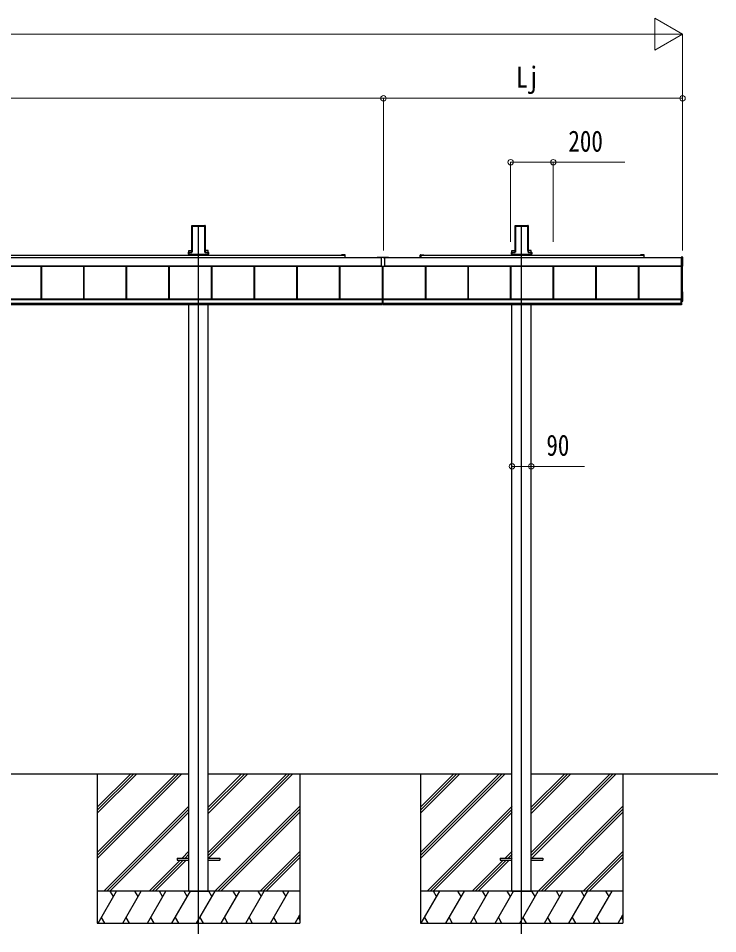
# Model space of a CAD drawing. Units: millimetres, scale not verified. Extents: x -12615 to 12615, y -8910 to 8910.
# Drawn here: x -773 to 2508, y -5305 to -1012 of the extents above; entities that cross this region are included whole.
import ezdxf
from ezdxf.enums import TextEntityAlignment as Align

# ---------------------------------------------------------------- set-up
doc = ezdxf.new("R2010")
doc.units = ezdxf.units.MM
doc.header["$LTSCALE"] = 50
for name, color, linetype in [('0-3_YKK_12', 2, 'Continuous'), ('0-4_YKK_13', 4, 'Continuous'), ('0-5_YKK_A1', 4, 'Continuous')]:
    doc.layers.add(name, color=color, linetype=linetype)
doc.layers.add('0-6_YKK_D', color=6, linetype='Continuous', lineweight=18)
doc.styles.add('ＭＳ ゴシック', font='')
doc.styles.get('ＭＳ ゴシック').set_extended_font_data('MS Gothic')

msp = doc.modelspace()

# ---------------------------------------------------------------- linework, layer by layer
at = {"layer": '0-3_YKK_12'}
for p, q in [((72.14, -5305), (72.14, -1984.97)), ((1588.14, -5305), (1588.14, -1984.97))]:
    msp.add_line(p, q, dxfattribs=at)
at = {"layer": '0-4_YKK_13'}
for p, q in [((910.14, -2131.99), (910.14, -2133.99)), ((910.14, -2131.99), (963.14, -2131.99)), ((910.14, -2133.99), (929.14, -2133.99)), ((929.14, -2133.99), (929.14, -2176.99)), ((944.14, -2133.99), (944.14, -2176.99)), ((944.14, -2133.99), (963.14, -2133.99)), ((963.14, -2133.99), (963.14, -2131.99)), ((944.14, -2176.99), (929.14, -2176.99))]:
    msp.add_line(p, q, dxfattribs=at)
at = {"layer": '0-5_YKK_A1'}
for p, q in [((40.89, -1990.32), (40.89, -2106.99)), ((41.25, -1984.47), (40.9, -1989.96)), ((41.69, -1984.93), (41.25, -1984.47)), ((41.75, -1984), (43.79, -1984)), ((41.75, -1984), (42.19, -1984.46)), ((41.77, -2100.94), (41.77, -1985.81)), ((42.27, -1985.49), (42.27, -2100.62)), ((44.1, -1984.33), (43.79, -1984)), ((44.1, -1984.33), (100.18, -1984.33)), ((44.64, -1987.47), (99.64, -1987.47)), ((44.64, -2108.82), (44.64, -1987.47)), ((100.18, -1984.33), (100.49, -1984)), ((100.49, -1984), (102.53, -1984)), ((102.02, -2100.62), (102.02, -1985.49)), ((102.09, -1984.46), (102.53, -1984)), ((102.51, -1985.81), (102.51, -2100.94)), ((103.03, -1984.47), (102.59, -1984.93)), ((103.03, -1984.47), (103.38, -1989.96)), ((103.39, -1990.32), (103.39, -2106.99)), ((1556.89, -1990.32), (1556.89, -2106.99)), ((1557.25, -1984.47), (1556.9, -1989.96)), ((1557.69, -1984.93), (1557.25, -1984.47)), ((1557.75, -1984), (1559.79, -1984)), ((1557.75, -1984), (1558.19, -1984.46)), ((1557.77, -2100.94), (1557.77, -1985.81)), ((1558.27, -1985.49), (1558.27, -2100.62)), ((1560.1, -1984.33), (1559.79, -1984)), ((1560.1, -1984.33), (1616.18, -1984.33)), ((1560.64, -1987.47), (1615.64, -1987.47)), ((1560.64, -2108.82), (1560.64, -1987.47)), ((1616.18, -1984.33), (1616.49, -1984)), ((1616.49, -1984), (1618.53, -1984)), ((1618.02, -2100.62), (1618.02, -1985.49)), ((1618.09, -1984.46), (1618.53, -1984)), ((1618.51, -1985.81), (1618.51, -2100.94)), ((1619.03, -1984.47), (1618.59, -1984.93)), ((1619.03, -1984.47), (1619.38, -1989.96)), ((1619.39, -1990.32), (1619.39, -2106.99)), ((26.94, -2100.56), (40.89, -2100.56)), ((26.94, -2109.89), (26.94, -2100.56)), ((117.34, -2100.56), (103.39, -2100.56)), ((117.34, -2109.89), (117.34, -2100.56)), ((1542.94, -2100.56), (1556.89, -2100.56)), ((1542.94, -2109.89), (1542.94, -2100.56)), ((1633.34, -2100.56), (1619.39, -2100.56)), ((1633.34, -2109.89), (1633.34, -2100.56)), ((-4063.36, -2133.88), (910.14, -2133.88)), ((-3887.86, -2123.91), (744.39, -2123.91)), ((24.27, -2117.74), (24.27, -2118.24)), ((24.27, -2118.24), (24.74, -2118.24)), ((24.74, -2117.74), (24.74, -2110.86)), ((26.73, -2117.74), (24.74, -2117.74)), ((24.74, -2117.74), (24.74, -2118.24)), ((26.73, -2118.24), (24.74, -2118.24)), ((24.77, -2109.89), (39.78, -2109.89)), ((26.73, -2110.94), (26.73, -2117.74)), ((40.31, -2110.94), (26.73, -2110.94)), ((26.73, -2117.74), (117.55, -2117.74)), ((26.73, -2118.24), (117.55, -2118.24)), ((26.74, -2117.74), (26.74, -2118.24)), ((26.94, -2123.91), (26.94, -2118.24)), ((27.14, -2118.24), (27.14, -2123.91)), ((28.14, -2117.9), (116.14, -2117.9)), ((40.88, -2107.34), (40.78, -2108.96)), ((41.3, -2109.51), (41.68, -2103.41)), ((42.18, -2103.44), (41.8, -2109.54)), ((102.48, -2109.54), (102.1, -2103.44)), ((102.6, -2103.41), (102.98, -2109.51)), ((103.4, -2107.34), (103.5, -2108.96)), ((103.98, -2110.44), (117.55, -2110.44)), ((117.55, -2110.94), (103.98, -2110.94)), ((104.5, -2109.89), (119.51, -2109.89)), ((117.14, -2118.24), (117.14, -2123.91)), ((117.34, -2123.91), (117.34, -2118.24)), ((117.55, -2110.44), (117.55, -2110.94)), ((117.55, -2117.74), (117.55, -2110.94)), ((119.55, -2117.74), (117.55, -2117.74)), ((117.55, -2117.74), (117.55, -2118.24)), ((119.55, -2118.24), (117.55, -2118.24)), ((119.55, -2110.86), (119.55, -2117.74)), ((119.55, -2117.74), (119.55, -2118.24)), ((120.01, -2118.24), (119.55, -2118.24)), ((120.01, -2117.74), (120.01, -2118.24)), ((749.68, -2121.41), (744.39, -2121.41)), ((744.39, -2123.91), (757.84, -2123.91)), ((758.14, -2121.41), (750.6, -2121.41)), ((758.14, -2124.21), (758.14, -2133.88)), ((760.64, -2133.88), (760.64, -2123.91)), ((937.94, -2133.88), (2336.64, -2133.88)), ((1112.64, -2133.88), (1112.64, -2123.91)), ((1115.14, -2121.41), (1122.68, -2121.41)), ((1115.14, -2123.91), (2160.84, -2123.91)), ((1115.14, -2124.21), (1115.14, -2133.88)), ((1128.89, -2123.91), (1115.44, -2123.91)), ((1123.6, -2121.41), (1128.89, -2121.41)), ((1540.27, -2117.74), (1540.27, -2118.24)), ((1540.27, -2118.24), (1540.74, -2118.24)), ((1540.74, -2117.74), (1540.74, -2110.86)), ((1542.73, -2117.74), (1540.74, -2117.74)), ((1540.74, -2117.74), (1540.74, -2118.24)), ((1542.73, -2118.24), (1540.74, -2118.24)), ((1540.77, -2109.89), (1555.78, -2109.89)), ((1542.73, -2110.94), (1542.73, -2117.74)), ((1556.31, -2110.94), (1542.73, -2110.94)), ((1542.73, -2117.74), (1633.55, -2117.74)), ((1542.73, -2118.24), (1633.55, -2118.24)), ((1542.74, -2117.74), (1542.74, -2118.24)), ((1542.94, -2123.91), (1542.94, -2118.24)), ((1543.14, -2118.24), (1543.14, -2123.91)), ((1544.14, -2117.9), (1632.14, -2117.9)), ((1556.88, -2107.34), (1556.78, -2108.96)), ((1557.3, -2109.51), (1557.68, -2103.41)), ((1558.18, -2103.44), (1557.8, -2109.54)), ((1618.48, -2109.54), (1618.1, -2103.44)), ((1618.6, -2103.41), (1618.98, -2109.51)), ((1619.4, -2107.34), (1619.5, -2108.96)), ((1619.98, -2110.44), (1633.55, -2110.44)), ((1633.55, -2110.94), (1619.98, -2110.94)), ((1620.5, -2109.89), (1635.51, -2109.89)), ((1633.14, -2118.24), (1633.14, -2123.91)), ((1633.34, -2123.91), (1633.34, -2118.24)), ((1633.55, -2110.44), (1633.55, -2110.94)), ((1633.55, -2117.74), (1633.55, -2110.94)), ((1635.55, -2117.74), (1633.55, -2117.74)), ((1633.55, -2117.74), (1633.55, -2118.24)), ((1635.55, -2118.24), (1633.55, -2118.24)), ((1635.55, -2110.86), (1635.55, -2117.74)), ((1635.55, -2117.74), (1635.55, -2118.24)), ((1636.01, -2118.24), (1635.55, -2118.24)), ((1636.01, -2117.74), (1636.01, -2118.24)), ((2152.68, -2121.41), (2147.39, -2121.41)), ((2147.39, -2123.91), (2160.84, -2123.91)), ((2161.14, -2121.41), (2153.6, -2121.41)), ((2161.14, -2124.21), (2161.14, -2133.88)), ((2163.64, -2133.88), (2163.64, -2123.91)), ((2344.64, -2174.33), (2344.64, -2133.3)), ((-4063.36, -2173.83), (929.14, -2173.83)), ((-4063.36, -2174.07), (929.14, -2174.07)), ((-666.36, -2327.7), (-666.36, -2174.07)), ((-663.76, -2327.7), (-663.76, -2174.07)), ((-663.36, -2327.7), (-663.36, -2174.07)), ((-466.36, -2327.7), (-466.36, -2174.07)), ((-463.76, -2327.7), (-463.76, -2174.07)), ((-463.36, -2327.7), (-463.36, -2174.07)), ((-266.36, -2327.7), (-266.36, -2174.07)), ((-263.76, -2327.7), (-263.76, -2174.07)), ((-263.36, -2327.7), (-263.36, -2174.07)), ((-66.36, -2327.7), (-66.36, -2174.07)), ((-63.76, -2327.7), (-63.76, -2174.07)), ((-63.36, -2327.7), (-63.36, -2174.07)), ((133.64, -2327.7), (133.64, -2174.07)), ((136.24, -2327.7), (136.24, -2174.07)), ((136.64, -2327.7), (136.64, -2174.07)), ((333.64, -2327.7), (333.64, -2174.07)), ((336.24, -2327.7), (336.24, -2174.07)), ((336.64, -2327.7), (336.64, -2174.07)), ((533.64, -2327.7), (533.64, -2174.07)), ((536.24, -2327.7), (536.24, -2174.07)), ((536.64, -2327.7), (536.64, -2174.07)), ((733.64, -2327.7), (733.64, -2174.07)), ((736.24, -2327.7), (736.24, -2174.07)), ((736.64, -2327.7), (736.64, -2174.07)), ((935.14, -2354.97), (935.14, -2176.99)), ((935.34, -2354.97), (935.34, -2176.99)), ((937.94, -2354.97), (937.94, -2176.99)), ((938.14, -2354.97), (938.14, -2176.99)), ((944.14, -2173.83), (2336.64, -2173.83)), ((944.14, -2174.07), (2336.64, -2174.07)), ((1136.64, -2327.7), (1136.64, -2174.07)), ((1137.04, -2327.7), (1137.04, -2174.07)), ((1139.64, -2327.7), (1139.64, -2174.07)), ((1336.64, -2327.7), (1336.64, -2174.07)), ((1339.24, -2327.7), (1339.24, -2174.07)), ((1339.64, -2327.7), (1339.64, -2174.07)), ((1536.64, -2327.7), (1536.64, -2174.07)), ((1539.24, -2327.7), (1539.24, -2174.07)), ((1539.64, -2327.7), (1539.64, -2174.07)), ((1736.64, -2327.7), (1736.64, -2174.07)), ((1739.24, -2327.7), (1739.24, -2174.07)), ((1739.64, -2327.7), (1739.64, -2174.07)), ((1936.64, -2327.7), (1936.64, -2174.07)), ((1939.24, -2327.7), (1939.24, -2174.07)), ((1939.64, -2327.7), (1939.64, -2174.07)), ((2136.64, -2327.7), (2136.64, -2174.07)), ((2139.24, -2327.7), (2139.24, -2174.07)), ((2139.64, -2327.7), (2139.64, -2174.07)), ((2336.64, -2175.1), (2336.64, -2175.6)), ((2336.64, -2175.6), (2344.17, -2175.14)), ((2338.14, -2354.97), (2338.14, -2175.51)), ((2343.14, -2336.94), (2343.14, -2175.2)), ((2344.17, -2295.8), (2343.14, -2295.73)), ((2344.64, -2337.32), (2344.64, -2296.29)), ((-4061.36, -2327.7), (935.34, -2327.7)), ((-4061.36, -2329.71), (935.34, -2329.71)), ((-4061.36, -2331.51), (935.34, -2331.51)), ((-4061.36, -2331.51), (935.34, -2331.51)), ((-4061.36, -2348.48), (935.34, -2348.48)), ((-4061.36, -2354.97), (935.34, -2354.97)), ((26.94, -5105), (26.94, -2354.97)), ((117.34, -5105), (117.34, -2354.97)), ((937.94, -2327.7), (2334.64, -2327.7)), ((937.94, -2329.71), (2334.64, -2329.71)), ((937.94, -2331.51), (2334.64, -2331.51)), ((937.94, -2331.51), (2334.64, -2331.51)), ((937.94, -2348.48), (2338.14, -2348.48)), ((937.94, -2354.97), (2338.14, -2354.97)), ((1542.94, -5105), (1542.94, -2354.97)), ((1633.34, -5105), (1633.34, -2354.97)), ((2338.14, -2327.44), (2334.64, -2327.44)), ((2338.14, -2349.88), (2334.64, -2349.88)), ((2338.14, -2356.5), (2334.64, -2356.5)), ((2343.14, -2336.94), (2338.14, -2336.94)), ((2338.14, -2338.49), (2344.17, -2338.13)), ((-1519.66, -4555), (26.94, -4555)), ((-402.86, -4555), (-402.86, -5255)), ((-402.86, -4924.18), (-33.54, -4555)), ((-402.86, -4938.32), (-19.39, -4555)), ((-402.86, -4952.46), (-5.25, -4555)), ((-402.86, -4740.33), (-217.38, -4555)), ((-402.86, -4726.19), (-231.53, -4555)), ((-402.86, -4712.05), (-245.67, -4555)), ((117.34, -4555), (1542.94, -4555)), ((117.48, -4924.48), (486.82, -4555)), ((117.48, -4938.62), (500.96, -4555)), ((117.48, -4740.63), (303.12, -4555)), ((117.48, -4726.49), (288.97, -4555)), ((117.48, -4712.35), (274.83, -4555)), ((119.74, -4950.5), (515.11, -4555)), ((547.14, -4555), (547.14, -5255)), ((1113.14, -4555), (1113.14, -5255)), ((1113.14, -4924.18), (1482.46, -4555)), ((1113.14, -4938.32), (1496.61, -4555)), ((1113.14, -4952.46), (1510.75, -4555)), ((1113.14, -4740.33), (1298.62, -4555)), ((1113.14, -4726.19), (1284.47, -4555)), ((1113.14, -4712.05), (1270.33, -4555)), ((1633.34, -4555), (2508.01, -4555)), ((1633.48, -4924.48), (2002.82, -4555)), ((1633.48, -4938.62), (2016.96, -4555)), ((1633.48, -4740.63), (1819.12, -4555)), ((1633.48, -4726.49), (1804.97, -4555)), ((1633.48, -4712.35), (1790.83, -4555)), ((1635.74, -4950.5), (2031.11, -4555)), ((2063.14, -4555), (2063.14, -5255)), ((-371.55, -5105), (27.08, -4706.51)), ((-357.41, -5105), (27.08, -4720.65)), ((149.09, -5105), (547.14, -4706.81)), ((163.23, -5105), (547.14, -4720.95)), ((1144.45, -5105), (1543.08, -4706.51)), ((1158.59, -5105), (1543.08, -4720.65)), ((1665.09, -5105), (2063.14, -4706.81)), ((1679.23, -5105), (2063.14, -4720.95)), ((-343.26, -5105), (27.08, -4734.8)), ((177.38, -5105), (547.14, -4735.1)), ((1172.74, -5105), (1543.08, -4734.8)), ((1693.38, -5105), (2063.14, -4735.1)), ((-4.77, -4950.5), (27.08, -4918.64)), ((9.37, -4950.5), (27.08, -4932.78)), ((361.23, -5105), (547.14, -4918.94)), ((375.37, -5105), (547.14, -4933.08)), ((1511.23, -4950.5), (1543.08, -4918.64)), ((1525.37, -4950.5), (1543.08, -4932.78)), ((1877.23, -5105), (2063.14, -4918.94)), ((1891.37, -5105), (2063.14, -4933.08)), ((-159.27, -5105), (-13.77, -4959.5)), ((-145.13, -5105), (0.37, -4959.5)), ((-130.99, -5105), (14.51, -4959.5)), ((-27.92, -4950.5), (-27.92, -4959.5)), ((-27.92, -4950.5), (27.08, -4950.5)), ((-27.92, -4959.5), (27.08, -4959.5)), ((23.51, -4950.5), (27.08, -4946.93)), ((117.08, -4950.5), (172.08, -4950.5)), ((117.08, -4959.5), (172.08, -4959.5)), ((172.08, -4950.5), (172.08, -4959.5)), ((389.51, -5105), (547.14, -4947.23)), ((1356.73, -5105), (1502.23, -4959.5)), ((1370.87, -5105), (1516.37, -4959.5)), ((1385.01, -5105), (1530.51, -4959.5)), ((1488.08, -4950.5), (1488.08, -4959.5)), ((1488.08, -4950.5), (1543.08, -4950.5)), ((1488.08, -4959.5), (1543.08, -4959.5)), ((1539.51, -4950.5), (1543.08, -4946.93)), ((1633.08, -4950.5), (1688.08, -4950.5)), ((1633.08, -4959.5), (1688.08, -4959.5)), ((1688.08, -4950.5), (1688.08, -4959.5)), ((1905.51, -5105), (2063.14, -4947.23)), ((547.14, -5105), (-402.86, -5105)), ((-398.58, -5255), (-311.98, -5105)), ((-326.98, -5130.98), (-341.98, -5105)), ((-283.11, -5255), (-196.37, -5105)), ((-211.37, -5130.98), (-226.37, -5105)), ((-167.5, -5255), (-80.9, -5105)), ((-95.9, -5130.98), (-110.9, -5105)), ((-52.03, -5255), (34.57, -5105)), ((19.57, -5130.98), (4.57, -5105)), ((26.94, -5105), (117.34, -5105)), ((63.44, -5255), (150.04, -5105)), ((135.04, -5130.98), (120.04, -5105)), ((178.91, -5255), (265.51, -5105)), ((250.51, -5130.98), (235.51, -5105)), ((294.38, -5255), (380.98, -5105)), ((350.98, -5105), (365.98, -5130.98)), ((409.85, -5255), (496.31, -5105)), ((466.31, -5105), (481.31, -5130.98)), ((2063.14, -5105), (1113.14, -5105)), ((1117.42, -5255), (1204.02, -5105)), ((1189.02, -5130.98), (1174.02, -5105)), ((1232.89, -5255), (1319.63, -5105)), ((1304.63, -5130.98), (1289.63, -5105)), ((1348.5, -5255), (1435.1, -5105)), ((1420.1, -5130.98), (1405.1, -5105)), ((1463.97, -5255), (1550.57, -5105)), ((1535.57, -5130.98), (1520.57, -5105)), ((1542.94, -5105), (1633.34, -5105)), ((1579.44, -5255), (1666.04, -5105)), ((1651.04, -5130.98), (1636.04, -5105)), ((1694.91, -5255), (1781.51, -5105)), ((1766.51, -5130.98), (1751.51, -5105)), ((1810.38, -5255), (1896.98, -5105)), ((1866.98, -5105), (1881.98, -5130.98)), ((1925.85, -5255), (2012.31, -5105)), ((1982.31, -5105), (1997.31, -5130.98)), ((-383.58, -5229.02), (-368.58, -5255)), ((-267.97, -5229.02), (-252.97, -5255)), ((-152.5, -5229.02), (-137.5, -5255)), ((-37.03, -5229.02), (-22.03, -5255)), ((78.44, -5229.02), (93.44, -5255)), ((193.91, -5229.02), (208.91, -5255)), ((309.38, -5229.02), (324.38, -5255)), ((424.85, -5229.02), (439.71, -5255)), ((525.18, -5255), (547.14, -5216.96)), ((540.18, -5229.02), (547.14, -5241.08)), ((1132.42, -5229.02), (1147.42, -5255)), ((1248.03, -5229.02), (1263.03, -5255)), ((1363.5, -5229.02), (1378.5, -5255)), ((1478.97, -5229.02), (1493.97, -5255)), ((1594.44, -5229.02), (1609.44, -5255)), ((1709.91, -5229.02), (1724.91, -5255)), ((1825.38, -5229.02), (1840.38, -5255)), ((1940.85, -5229.02), (1955.71, -5255)), ((2041.18, -5255), (2063.14, -5216.96)), ((2056.18, -5229.02), (2063.14, -5241.08)), ((-402.86, -5255), (547.14, -5255)), ((1113.14, -5255), (2063.14, -5255))]:
    msp.add_line(p, q, dxfattribs=at)
for points in [[(24.27, -2110.39), (24.27, -2117.74), (24.74, -2117.74)], [(26.73, -2110.94), (26.73, -2110.44), (40.31, -2110.44)], [(120.01, -2110.39), (120.01, -2117.74), (119.55, -2117.74)], [(1540.27, -2110.39), (1540.27, -2117.74), (1540.74, -2117.74)], [(1542.73, -2110.94), (1542.73, -2110.44), (1556.31, -2110.44)], [(1636.01, -2110.39), (1636.01, -2117.74), (1635.55, -2117.74)], [(2344.17, -2132.81), (2336.64, -2132.35), (2336.64, -2132.85), (2336.64, -2175.1)], [(2334.64, -2327.44), (2334.64, -2349.88), (2334.64, -2356.5)], [(2335.14, -2327.44), (2335.14, -2349.88), (2335.14, -2356.5)], [(2338.14, -2327.44), (2338.14, -2349.88), (2338.14, -2356.5)]]:
    msp.add_lwpolyline(points, dxfattribs=at)
for centre, radius, start, end in [((25.24, -2110.86), 0.501, 90.24971, 179.75029), ((119.05, -2110.86), 0.501, 0.24971, 89.75029), ((744.39, -2122.66), 1.25, 90, 270), ((749.68, -2121.61), 0.2, 23.57818, 90), ((750.14, -2121.41), 0.3, 203.57818, 336.42182), ((750.6, -2121.61), 0.2, 90, 156.42182), ((757.84, -2124.21), 0.3, 360, 90), ((758.14, -2123.91), 2.5, 0, 90), ((1115.14, -2123.91), 2.5, 90, 180), ((1115.44, -2124.21), 0.3, 90, 180), ((1122.68, -2121.61), 0.2, 23.57818, 90), ((1123.14, -2121.41), 0.3, 203.57818, 336.42182), ((1123.6, -2121.61), 0.2, 90, 156.42182), ((1128.89, -2122.66), 1.25, 270, 90), ((1541.24, -2110.86), 0.501, 90.24971, 179.75029), ((1635.05, -2110.86), 0.501, 0.24971, 89.75029), ((2147.39, -2122.66), 1.25, 90, 270), ((2152.68, -2121.61), 0.2, 23.57818, 90), ((2153.14, -2121.41), 0.3, 203.57818, 336.42182), ((2153.6, -2121.61), 0.2, 90, 156.42182), ((2160.84, -2124.21), 0.3, 360, 90), ((2161.14, -2123.91), 2.5, 0, 90), ((2344.15, -2133.3), 0.497, 0.05228, 86.83056), ((2343.77, -2174.36), 0.873, 297.46207, 2.25858), ((2344.15, -2296.29), 0.497, 0.05228, 86.83056), ((2343.77, -2337.35), 0.873, 297.46207, 2.25858)]:
    msp.add_arc(centre, radius, start, end, dxfattribs=at)
for centre, major_axis, ratio, start_param, end_param in [((40.94, -1989.96), (0.031, 0.5), 0.061627, 1.5746234, 2.3600215), ((41.75, -1984.5), (0.346, -0.364), 0.996462, 2.3838095, 3.8892836), ((41.46, -1987.97), (0.22, 3.04), 0.070684, 5.5043854, 6.2286971), ((41.96, -1988), (0.22, 3.54), 0.060877, 5.5025319, 6.2268436), ((102.32, -1988), (-0.22, 3.54), 0.060877, 0.0563417, 0.7806534), ((102.82, -1987.97), (-0.22, 3.04), 0.070684, 0.0544883, 0.7787999), ((102.53, -1984.5), (-0.346, -0.364), 0.996462, 2.3939017, 3.8993758), ((103.35, -1989.96), (-0.031, 0.5), 0.061627, 3.9231638, 4.7085619), ((1556.94, -1989.96), (0.031, 0.5), 0.061627, 1.5746234, 2.3600215), ((1557.75, -1984.5), (0.346, -0.364), 0.996462, 2.3838095, 3.8892836), ((1557.46, -1987.97), (0.22, 3.04), 0.070684, 5.5043854, 6.2286971), ((1557.96, -1988), (0.22, 3.54), 0.060877, 5.5025319, 6.2268436), ((1618.32, -1988), (-0.22, 3.54), 0.060877, 0.0563417, 0.7806534), ((1618.82, -1987.97), (-0.22, 3.04), 0.070684, 0.0544883, 0.7787999), ((1618.53, -1984.5), (-0.346, -0.364), 0.996462, 2.3939017, 3.8993758), ((1619.35, -1989.96), (-0.031, 0.5), 0.061627, 3.9231638, 4.7085619), ((41.46, -2103.41), (0.22, 3.5), 0.061627, 4.716216, 5.5016142), ((41.96, -2103.44), (0.22, 4), 0.053972, 4.7153191, 5.5007173), ((102.32, -2103.44), (-0.22, 4), 0.053972, 0.782468, 1.5678662), ((102.82, -2103.41), (-0.22, 3.5), 0.061627, 0.7815711, 1.5669693), ((1557.46, -2103.41), (0.22, 3.5), 0.061627, 4.716216, 5.5016142), ((1557.96, -2103.44), (0.22, 4), 0.053972, 4.7153191, 5.5007173), ((1618.32, -2103.44), (-0.22, 4), 0.053972, 0.782468, 1.5678662), ((1618.82, -2103.41), (-0.22, 3.5), 0.061627, 0.7815711, 1.5669693), ((24.77, -2110.39), (0.355, -0.355), 0.99628, 2.358058, 3.9251274), ((26.73, -2110.85), (2, 0), 0.045872, 3.2026792, 4.712389), ((26.73, -2110.35), (1.5, 0), 0.061163, 3.2026792, 4.712389), ((39.78, -2108.89), (0.691, -0.728), 0.996462, 5.5254021, 7.0308762), ((40.3, -2109.44), (-0.693, 0.73), 0.992955, 2.3838095, 3.8892836), ((40.3, -2109.44), (1.04, -1.09), 0.996462, 5.5254021, 7.0308762), ((40.85, -2107.34), (0.031, 0.5), 0.061627, 4.716216, 5.5016142), ((103.98, -2109.44), (-1.04, -1.09), 0.996462, 5.5354944, 7.0409685), ((103.98, -2109.44), (0.693, 0.73), 0.992955, 2.3939017, 3.8993758), ((103.44, -2107.34), (-0.031, 0.5), 0.061627, 0.7815711, 1.5669693), ((104.5, -2108.89), (-0.691, -0.728), 0.996462, 5.5354944, 7.0409685), ((117.55, -2110.35), (1.5, 0), 0.061163, 4.712389, 6.2220988), ((117.55, -2110.85), (2, 0), 0.045872, 4.712389, 6.2220988), ((119.51, -2110.39), (-0.355, -0.355), 0.99628, 2.358058, 3.9251274), ((1540.77, -2110.39), (0.355, -0.355), 0.99628, 2.358058, 3.9251274), ((1542.73, -2110.85), (2, 0), 0.045872, 3.2026792, 4.712389), ((1542.73, -2110.35), (1.5, 0), 0.061163, 3.2026792, 4.712389), ((1555.78, -2108.89), (0.691, -0.728), 0.996462, 5.5254021, 7.0308762), ((1556.3, -2109.44), (-0.693, 0.73), 0.992955, 2.3838095, 3.8892836), ((1556.3, -2109.44), (1.04, -1.09), 0.996462, 5.5254021, 7.0308762), ((1556.85, -2107.34), (0.031, 0.5), 0.061627, 4.716216, 5.5016142), ((1619.98, -2109.44), (-1.04, -1.09), 0.996462, 5.5354944, 7.0409685), ((1619.98, -2109.44), (0.693, 0.73), 0.992955, 2.3939017, 3.8993758), ((1619.44, -2107.34), (-0.031, 0.5), 0.061627, 0.7815711, 1.5669693), ((1620.5, -2108.89), (-0.691, -0.728), 0.996462, 5.5354944, 7.0409685), ((1633.55, -2110.35), (1.5, 0), 0.061163, 4.712389, 6.2220988), ((1633.55, -2110.85), (2, 0), 0.045872, 4.712389, 6.2220988), ((1635.51, -2110.39), (-0.355, -0.355), 0.99628, 2.358058, 3.9251274)]:
    msp.add_ellipse(centre, major_axis=major_axis, ratio=ratio, start_param=start_param, end_param=end_param, dxfattribs=at)
at = {"layer": '0-6_YKK_D', "color": 1}
for p, q in [((2343.14, -1087.47), (2213.24, -1012.47)), ((2213.24, -1012.47), (2213.24, -1162.47)), ((-3919.86, -1087.47), (2193.14, -1087.47)), ((2343.14, -1087.47), (2083.33, -1087.47)), ((2343.14, -1087.47), (2213.24, -1162.47)), ((2343.14, -2100.46), (2343.14, -1086.47))]:
    msp.add_line(p, q, dxfattribs=at)
at = {"layer": '0-6_YKK_D'}
for p, q in [((940.14, -1387.47), (-4069.86, -1387.47)), ((940.14, -2101.46), (940.14, -1386.47)), ((940.14, -2101.46), (940.14, -1386.47)), ((2343.14, -1387.47), (940.14, -1387.47)), ((2343.14, -2101.46), (2343.14, -1386.47)), ((1536.64, -2061.43), (1536.64, -1686.47)), ((1736.64, -2061.43), (1736.64, -1686.47)), ((1542.94, -3060.48), (1542.94, -3114.5)), ((1633.34, -3060.48), (1633.34, -3114.5))]:
    msp.add_line(p, q, dxfattribs=at)
for points in [[(1536.64, -1687.47), (1736.64, -1687.47), (2072.44, -1687.47)], [(1542.94, -3113.5), (1633.34, -3113.5), (1882.74, -3113.5)]]:
    msp.add_lwpolyline(points, dxfattribs=at)
for centre in [(940.14, -1387.47), (940.14, -1387.47), (2343.14, -1387.47), (1536.64, -1687.47), (1736.64, -1687.47), (1542.94, -3113.5), (1633.34, -3113.5)]:
    msp.add_circle(centre, 12.75, dxfattribs=at)

# ---------------------------------------------------------------- texts
at = {"layer": '0-6_YKK_D', "style": 'ＭＳ ゴシック', "width": 0.8}
for s, p in [('Lj', (1562.44, -1367.47)), ('200', (1807.64, -1667.47)), ('90', (1704.34, -3093.5))]:
    msp.add_text(s, height=98.97, dxfattribs=at).set_placement(p, align=Align.BOTTOM_LEFT)

doc.saveas('drawing.dxf')
